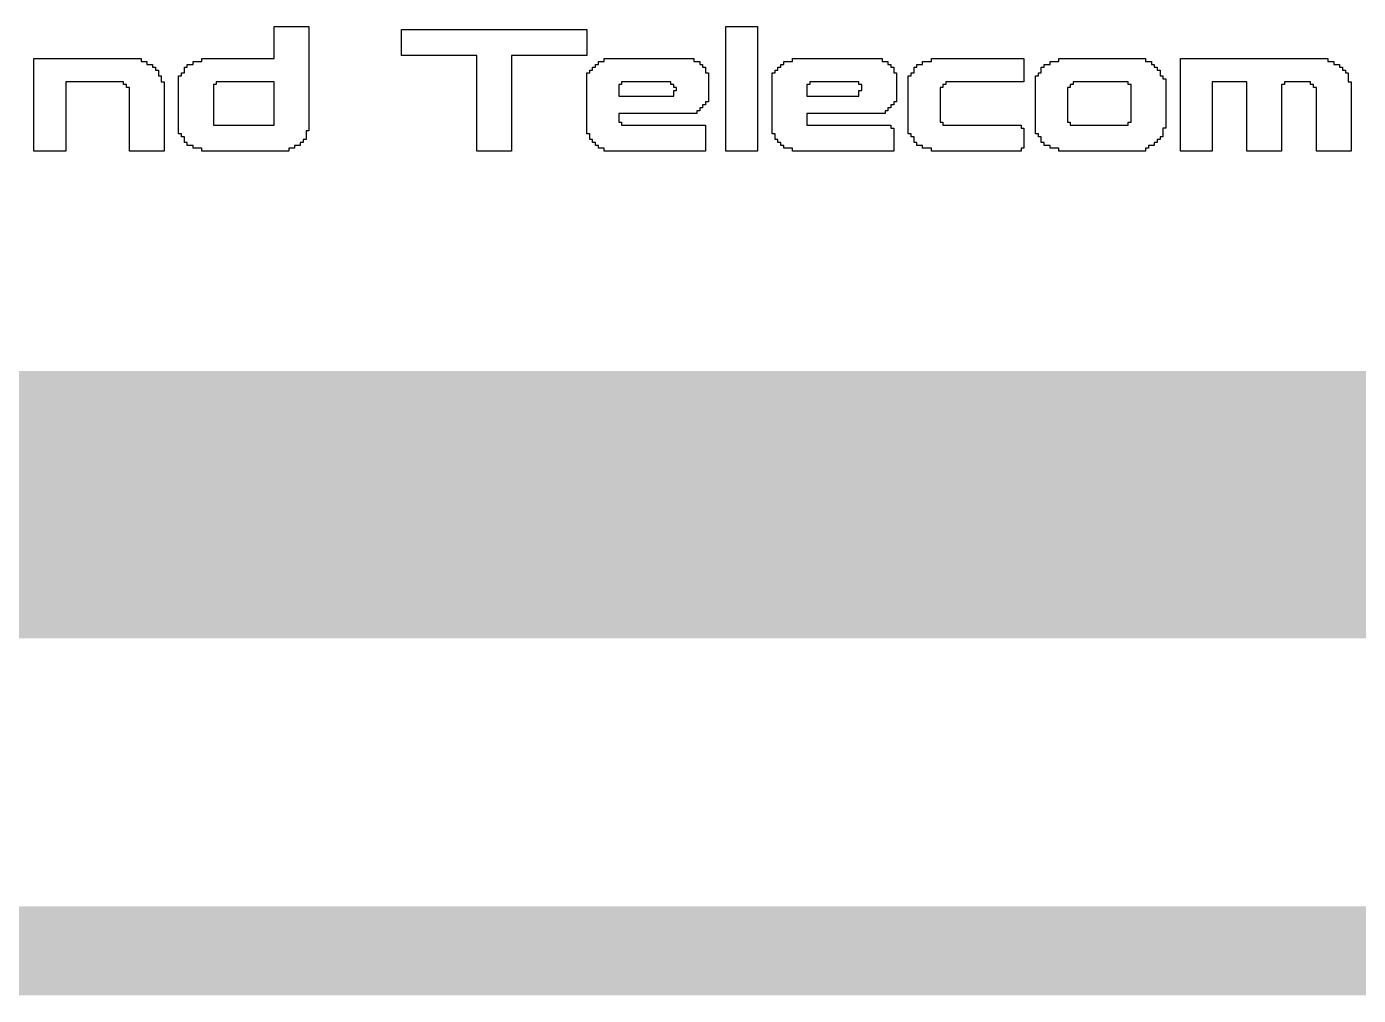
# Model space of a CAD drawing. Header units: inches. Extents: x 1.37 to 7.44, y 1.69 to 5.2.
# Drawn here: x 6.6373 to 6.7549, y 1.689 to 1.7745 of the extents above; entities that cross this region are included whole.
import ezdxf

# ---------------------------------------------------------------- set-up
doc = ezdxf.new("R2010")
doc.units = ezdxf.units.IN
doc.header["$MEASUREMENT"] = 0
doc.layers.add('Board', color=216, linetype='Continuous')
doc.layers.add('Top Overlay', color=2, linetype='Continuous')

msp = doc.modelspace()

# ---------------------------------------------------------------- linework, layer by layer
at = {"layer": 'Board'}
msp.add_lwpolyline([(3.8189, 1.69291, 0.00787, 0.00787, 0), (7.44094, 1.69291, 0.00787, 0.00787, 0)], format="xyseb", dxfattribs=at)
at = {"layer": 'Top Overlay'}
for p, q in [((6.65917, 1.77165), (6.65917, 1.77447)), ((6.65917, 1.77447), (6.66224, 1.77447)), ((6.66224, 1.77447), (6.66224, 1.76526)), ((6.67042, 1.77191), (6.67042, 1.77421)), ((6.67042, 1.77421), (6.674, 1.77421)), ((6.674, 1.77421), (6.67425, 1.77421)), ((6.67425, 1.77421), (6.68678, 1.77421)), ((6.68678, 1.77421), (6.68678, 1.77191)), ((6.69905, 1.76347), (6.69905, 1.77447)), ((6.69905, 1.77447), (6.70186, 1.77447)), ((6.70186, 1.77447), (6.70186, 1.77242)), ((6.70186, 1.77242), (6.70186, 1.77216)), ((6.63795, 1.76347), (6.63795, 1.77165)), ((6.63795, 1.77165), (6.64741, 1.77165)), ((6.64741, 1.77165), (6.64741, 1.7714)), ((6.64741, 1.7714), (6.64792, 1.7714)), ((6.64792, 1.7714), (6.64792, 1.77114)), ((6.64792, 1.77114), (6.64843, 1.77114)), ((6.64843, 1.77114), (6.64843, 1.77089)), ((6.6515, 1.77089), (6.6515, 1.77114)), ((6.6515, 1.77114), (6.65201, 1.77114)), ((6.65201, 1.77114), (6.65201, 1.7714)), ((6.65201, 1.7714), (6.65278, 1.7714)), ((6.65278, 1.7714), (6.65278, 1.77165)), ((6.65278, 1.77165), (6.65917, 1.77165)), ((6.67706, 1.77191), (6.67042, 1.77191)), ((6.67706, 1.76347), (6.67706, 1.77191)), ((6.68678, 1.77191), (6.68013, 1.77191)), ((6.68013, 1.77191), (6.68013, 1.76347)), ((6.68754, 1.77089), (6.68754, 1.77114)), ((6.68754, 1.77114), (6.6878, 1.77114)), ((6.6878, 1.77114), (6.6878, 1.7714)), ((6.6878, 1.7714), (6.68831, 1.7714)), ((6.68831, 1.7714), (6.68831, 1.77165)), ((6.68831, 1.77165), (6.69624, 1.77165)), ((6.69624, 1.77165), (6.69624, 1.7714)), ((6.69624, 1.7714), (6.69675, 1.7714)), ((6.69675, 1.7714), (6.69675, 1.77114)), ((6.69675, 1.77114), (6.697, 1.77114)), ((6.697, 1.77114), (6.697, 1.77089)), ((6.70186, 1.77216), (6.70186, 1.76347)), ((6.70391, 1.77089), (6.70391, 1.77114)), ((6.70391, 1.77114), (6.70416, 1.77114)), ((6.70416, 1.77114), (6.70416, 1.7714)), ((6.70416, 1.7714), (6.70493, 1.7714)), ((6.70493, 1.7714), (6.70493, 1.77165)), ((6.70493, 1.77165), (6.71285, 1.77165)), ((6.71285, 1.77165), (6.71285, 1.7714)), ((6.71285, 1.7714), (6.71337, 1.7714)), ((6.71337, 1.7714), (6.71337, 1.77114)), ((6.71337, 1.77114), (6.71362, 1.77114)), ((6.71362, 1.77114), (6.71362, 1.77089)), ((6.71592, 1.77089), (6.71592, 1.77114)), ((6.71592, 1.77114), (6.71643, 1.77114)), ((6.71643, 1.77114), (6.71643, 1.7714)), ((6.71643, 1.7714), (6.7172, 1.7714)), ((6.7172, 1.7714), (6.7172, 1.77165)), ((6.7172, 1.77165), (6.72436, 1.77165)), ((6.72436, 1.77165), (6.72461, 1.77165)), ((6.72461, 1.77165), (6.72538, 1.77165)), ((6.72538, 1.77165), (6.72538, 1.76961)), ((6.72717, 1.77089), (6.72717, 1.77114)), ((6.72717, 1.77114), (6.72768, 1.77114)), ((6.72768, 1.77114), (6.72768, 1.7714)), ((6.72768, 1.7714), (6.72845, 1.7714)), ((6.72845, 1.7714), (6.72845, 1.77165)), ((6.72845, 1.77165), (6.73612, 1.77165)), ((6.73612, 1.77165), (6.73612, 1.7714)), ((6.73612, 1.7714), (6.73663, 1.7714)), ((6.73663, 1.7714), (6.73663, 1.77114)), ((6.73663, 1.77114), (6.73689, 1.77114)), ((6.73689, 1.77114), (6.73689, 1.77089)), ((6.73919, 1.76347), (6.73919, 1.77165)), ((6.73919, 1.77165), (6.75222, 1.77165)), ((6.75222, 1.77165), (6.75222, 1.7714)), ((6.75222, 1.7714), (6.75274, 1.7714)), ((6.75274, 1.7714), (6.75274, 1.77114)), ((6.75274, 1.77114), (6.75299, 1.77114)), ((6.75299, 1.77114), (6.75325, 1.77114)), ((6.75325, 1.77114), (6.75325, 1.77089)), ((6.64843, 1.77089), (6.64869, 1.77089)), ((6.64869, 1.77089), (6.64869, 1.77063)), ((6.64869, 1.77063), (6.64894, 1.77063)), ((6.64894, 1.77063), (6.64894, 1.77012)), ((6.64894, 1.77012), (6.6492, 1.77012)), ((6.6492, 1.77012), (6.6492, 1.76961)), ((6.65073, 1.76501), (6.65073, 1.77012)), ((6.65073, 1.77012), (6.65099, 1.77012)), ((6.65099, 1.77012), (6.65099, 1.77038)), ((6.65099, 1.77038), (6.65124, 1.77038)), ((6.65124, 1.77038), (6.65124, 1.77089)), ((6.65124, 1.77089), (6.6515, 1.77089)), ((6.68678, 1.76501), (6.68678, 1.77038)), ((6.68678, 1.77038), (6.68703, 1.77038)), ((6.68703, 1.77038), (6.68703, 1.77063)), ((6.68703, 1.77063), (6.68729, 1.77063)), ((6.68729, 1.77063), (6.68729, 1.77089)), ((6.68729, 1.77089), (6.68754, 1.77089)), ((6.697, 1.77089), (6.69726, 1.77089)), ((6.69726, 1.77089), (6.69726, 1.77038)), ((6.69726, 1.77038), (6.69752, 1.77038)), ((6.69752, 1.77038), (6.69752, 1.76782)), ((6.70314, 1.76501), (6.70314, 1.77038)), ((6.70314, 1.77038), (6.7034, 1.77038)), ((6.7034, 1.77038), (6.7034, 1.77063)), ((6.7034, 1.77063), (6.70365, 1.77063)), ((6.70365, 1.77063), (6.70365, 1.77089)), ((6.70365, 1.77089), (6.70391, 1.77089)), ((6.71362, 1.77089), (6.71388, 1.77089)), ((6.71388, 1.77089), (6.71388, 1.77038)), ((6.71388, 1.77038), (6.71413, 1.77038)), ((6.71413, 1.77038), (6.71413, 1.76782)), ((6.71516, 1.76501), (6.71516, 1.77012)), ((6.71516, 1.77012), (6.71541, 1.77012)), ((6.71541, 1.77012), (6.71541, 1.77038)), ((6.71541, 1.77038), (6.71567, 1.77038)), ((6.71567, 1.77038), (6.71567, 1.77089)), ((6.71567, 1.77089), (6.71592, 1.77089)), ((6.7264, 1.76501), (6.7264, 1.77012)), ((6.7264, 1.77012), (6.72666, 1.77012)), ((6.72666, 1.77012), (6.72666, 1.77038)), ((6.72666, 1.77038), (6.72691, 1.77038)), ((6.72691, 1.77038), (6.72691, 1.77089)), ((6.72691, 1.77089), (6.72717, 1.77089)), ((6.73689, 1.77089), (6.73714, 1.77089)), ((6.73714, 1.77089), (6.73714, 1.77063)), ((6.73714, 1.77063), (6.7374, 1.77063)), ((6.7374, 1.77063), (6.7374, 1.77012)), ((6.7374, 1.77012), (6.73765, 1.77012)), ((6.73765, 1.77012), (6.73765, 1.76986)), ((6.73765, 1.76986), (6.73791, 1.76986)), ((6.73791, 1.76986), (6.73791, 1.76731)), ((6.75325, 1.77089), (6.7535, 1.77089)), ((6.7535, 1.77089), (6.7535, 1.77063)), ((6.7535, 1.77063), (6.75376, 1.77063)), ((6.75376, 1.77063), (6.75376, 1.77038)), ((6.75376, 1.77038), (6.75401, 1.77038)), ((6.75401, 1.77038), (6.75401, 1.76961)), ((6.64587, 1.76961), (6.64076, 1.76961)), ((6.64076, 1.76961), (6.64076, 1.76347)), ((6.64587, 1.76935), (6.64587, 1.76961)), ((6.64613, 1.76935), (6.64587, 1.76935)), ((6.64613, 1.7691), (6.64613, 1.76935)), ((6.64639, 1.7691), (6.64613, 1.7691)), ((6.64639, 1.76347), (6.64639, 1.7691)), ((6.6492, 1.76961), (6.64945, 1.76961)), ((6.64945, 1.76961), (6.64945, 1.76347)), ((6.65405, 1.76935), (6.6538, 1.76935)), ((6.6538, 1.76935), (6.6538, 1.76577)), ((6.65917, 1.76961), (6.65405, 1.76961)), ((6.65405, 1.76961), (6.65405, 1.76935)), ((6.65917, 1.76859), (6.65917, 1.76961)), ((6.68985, 1.76935), (6.68959, 1.76935)), ((6.68959, 1.76935), (6.68959, 1.76833)), ((6.69419, 1.76961), (6.68985, 1.76961)), ((6.68985, 1.76961), (6.68985, 1.76935)), ((6.69419, 1.76935), (6.69419, 1.76961)), ((6.69445, 1.76935), (6.69419, 1.76935)), ((6.69445, 1.7691), (6.69445, 1.76935)), ((6.6947, 1.7691), (6.69445, 1.7691)), ((6.69445, 1.76833), (6.69445, 1.76884)), ((6.69445, 1.76884), (6.6947, 1.76884)), ((6.6947, 1.76884), (6.6947, 1.7691)), ((6.70646, 1.76935), (6.70621, 1.76935)), ((6.70621, 1.76935), (6.70621, 1.76833)), ((6.71081, 1.76961), (6.70646, 1.76961)), ((6.70646, 1.76961), (6.70646, 1.76935)), ((6.71081, 1.76935), (6.71081, 1.76961)), ((6.71106, 1.76935), (6.71081, 1.76935)), ((6.71081, 1.76833), (6.71081, 1.76884)), ((6.71081, 1.76884), (6.71106, 1.76884)), ((6.71106, 1.76884), (6.71106, 1.76935)), ((6.71822, 1.7691), (6.71797, 1.7691)), ((6.71797, 1.7691), (6.71797, 1.76603)), ((6.71848, 1.76935), (6.71822, 1.76935)), ((6.71822, 1.76935), (6.71822, 1.7691)), ((6.72538, 1.76961), (6.71848, 1.76961)), ((6.71848, 1.76961), (6.71848, 1.76935)), ((6.72947, 1.7691), (6.72922, 1.7691)), ((6.72922, 1.7691), (6.72922, 1.76603)), ((6.72973, 1.76935), (6.72947, 1.76935)), ((6.72947, 1.76935), (6.72947, 1.7691)), ((6.73458, 1.76961), (6.72973, 1.76961)), ((6.72973, 1.76961), (6.72973, 1.76935)), ((6.73458, 1.76935), (6.73458, 1.76961)), ((6.73484, 1.76935), (6.73458, 1.76935)), ((6.73484, 1.76603), (6.73484, 1.76935)), ((6.74507, 1.76961), (6.742, 1.76961)), ((6.742, 1.76961), (6.742, 1.76347)), ((6.74507, 1.76347), (6.74507, 1.76961)), ((6.74839, 1.76935), (6.74813, 1.76935)), ((6.74813, 1.76935), (6.74813, 1.76347)), ((6.75069, 1.76961), (6.74839, 1.76961)), ((6.74839, 1.76961), (6.74839, 1.76935)), ((6.75069, 1.76935), (6.75069, 1.76961)), ((6.75095, 1.76935), (6.75069, 1.76935)), ((6.75095, 1.7691), (6.75095, 1.76935)), ((6.7512, 1.7691), (6.75095, 1.7691)), ((6.7512, 1.76347), (6.7512, 1.7691)), ((6.75401, 1.76961), (6.75427, 1.76961)), ((6.75427, 1.76961), (6.75427, 1.76347)), ((6.65917, 1.76833), (6.65917, 1.76859)), ((6.65917, 1.76577), (6.65917, 1.76833)), ((6.68959, 1.76833), (6.69445, 1.76833)), ((6.69726, 1.76756), (6.697, 1.76756)), ((6.697, 1.76756), (6.697, 1.76731)), ((6.69752, 1.76782), (6.69726, 1.76782)), ((6.69726, 1.76782), (6.69726, 1.76756)), ((6.70621, 1.76833), (6.71081, 1.76833)), ((6.71388, 1.76756), (6.71362, 1.76756)), ((6.71362, 1.76756), (6.71362, 1.76731)), ((6.71413, 1.76782), (6.71388, 1.76782)), ((6.71388, 1.76782), (6.71388, 1.76756)), ((6.69649, 1.7668), (6.68959, 1.7668)), ((6.68959, 1.7668), (6.68959, 1.76603)), ((6.69675, 1.76705), (6.69649, 1.76705)), ((6.69649, 1.76705), (6.69649, 1.7668)), ((6.697, 1.76731), (6.69675, 1.76731)), ((6.69675, 1.76731), (6.69675, 1.76705)), ((6.71311, 1.7668), (6.70621, 1.7668)), ((6.70621, 1.7668), (6.70621, 1.76577)), ((6.71337, 1.76705), (6.71311, 1.76705)), ((6.71311, 1.76705), (6.71311, 1.7668)), ((6.71362, 1.76731), (6.71337, 1.76731)), ((6.71337, 1.76731), (6.71337, 1.76705)), ((6.73791, 1.76731), (6.73791, 1.76705)), ((6.73791, 1.76705), (6.73791, 1.76552)), ((6.6538, 1.76577), (6.65917, 1.76577)), ((6.66224, 1.76526), (6.66198, 1.76526)), ((6.66198, 1.76526), (6.66198, 1.7645)), ((6.68959, 1.76603), (6.68985, 1.76603)), ((6.68985, 1.76603), (6.68985, 1.76577)), ((6.68985, 1.76577), (6.69726, 1.76577)), ((6.69726, 1.76577), (6.69726, 1.76347)), ((6.70621, 1.76577), (6.71362, 1.76577)), ((6.71362, 1.76577), (6.71362, 1.76552)), ((6.71362, 1.76552), (6.71388, 1.76552)), ((6.71388, 1.76552), (6.71388, 1.76347)), ((6.71797, 1.76603), (6.71822, 1.76603)), ((6.71822, 1.76603), (6.71822, 1.76577)), ((6.71822, 1.76577), (6.72513, 1.76577)), ((6.72513, 1.76577), (6.72513, 1.76552)), ((6.72513, 1.76552), (6.72538, 1.76552)), ((6.72538, 1.76552), (6.72538, 1.76373)), ((6.72922, 1.76603), (6.72947, 1.76603)), ((6.72947, 1.76603), (6.72947, 1.76577)), ((6.72947, 1.76577), (6.73458, 1.76577)), ((6.73458, 1.76577), (6.73458, 1.76603)), ((6.73458, 1.76603), (6.73484, 1.76603)), ((6.73791, 1.76552), (6.73765, 1.76552)), ((6.73765, 1.76552), (6.73765, 1.76475)), ((6.65099, 1.76501), (6.65073, 1.76501)), ((6.65099, 1.76475), (6.65099, 1.76501)), ((6.65124, 1.76475), (6.65099, 1.76475)), ((6.65124, 1.76424), (6.65124, 1.76475)), ((6.6515, 1.76424), (6.65124, 1.76424)), ((6.6515, 1.76398), (6.6515, 1.76424)), ((6.65201, 1.76398), (6.6515, 1.76398)), ((6.65201, 1.76373), (6.65201, 1.76398)), ((6.66147, 1.76398), (6.66096, 1.76398)), ((6.66096, 1.76398), (6.66096, 1.76373)), ((6.66172, 1.76424), (6.66147, 1.76424)), ((6.66147, 1.76424), (6.66147, 1.76398)), ((6.66198, 1.7645), (6.66172, 1.7645)), ((6.66172, 1.7645), (6.66172, 1.76424)), ((6.68703, 1.76501), (6.68678, 1.76501)), ((6.68703, 1.7645), (6.68703, 1.76501)), ((6.68729, 1.7645), (6.68703, 1.7645)), ((6.68729, 1.76424), (6.68729, 1.7645)), ((6.68754, 1.76424), (6.68729, 1.76424)), ((6.68754, 1.76398), (6.68754, 1.76424)), ((6.6878, 1.76398), (6.68754, 1.76398)), ((6.6878, 1.76373), (6.6878, 1.76398)), ((6.7034, 1.76501), (6.70314, 1.76501)), ((6.7034, 1.7645), (6.7034, 1.76501)), ((6.70365, 1.7645), (6.7034, 1.7645)), ((6.70365, 1.76424), (6.70365, 1.7645)), ((6.70391, 1.76424), (6.70365, 1.76424)), ((6.70391, 1.76398), (6.70391, 1.76424)), ((6.70416, 1.76398), (6.70391, 1.76398)), ((6.70416, 1.76373), (6.70416, 1.76398)), ((6.71541, 1.76501), (6.71516, 1.76501)), ((6.71541, 1.76475), (6.71541, 1.76501)), ((6.71567, 1.76475), (6.71541, 1.76475)), ((6.71567, 1.76424), (6.71567, 1.76475)), ((6.71592, 1.76424), (6.71567, 1.76424)), ((6.71592, 1.76398), (6.71592, 1.76424)), ((6.71643, 1.76398), (6.71592, 1.76398)), ((6.71643, 1.76373), (6.71643, 1.76398)), ((6.72666, 1.76501), (6.7264, 1.76501)), ((6.72666, 1.76475), (6.72666, 1.76501)), ((6.72691, 1.76475), (6.72666, 1.76475)), ((6.72691, 1.76424), (6.72691, 1.76475)), ((6.72717, 1.76424), (6.72691, 1.76424)), ((6.72717, 1.76398), (6.72717, 1.76424)), ((6.72768, 1.76398), (6.72717, 1.76398)), ((6.72768, 1.76373), (6.72768, 1.76398)), ((6.73689, 1.76398), (6.73637, 1.76398)), ((6.73637, 1.76398), (6.73637, 1.76373)), ((6.73714, 1.76424), (6.73689, 1.76424)), ((6.73689, 1.76424), (6.73689, 1.76398)), ((6.7374, 1.7645), (6.73714, 1.7645)), ((6.73714, 1.7645), (6.73714, 1.76424)), ((6.73765, 1.76475), (6.7374, 1.76475)), ((6.7374, 1.76475), (6.7374, 1.7645)), ((6.64076, 1.76347), (6.63795, 1.76347)), ((6.64715, 1.76347), (6.64639, 1.76347)), ((6.64741, 1.76347), (6.64715, 1.76347)), ((6.64945, 1.76347), (6.64741, 1.76347)), ((6.65278, 1.76373), (6.65201, 1.76373)), ((6.65278, 1.76347), (6.65278, 1.76373)), ((6.66045, 1.76347), (6.65278, 1.76347)), ((6.66096, 1.76373), (6.66045, 1.76373)), ((6.66045, 1.76373), (6.66045, 1.76347)), ((6.68013, 1.76347), (6.67706, 1.76347)), ((6.68831, 1.76373), (6.6878, 1.76373)), ((6.68831, 1.76347), (6.68831, 1.76373)), ((6.69726, 1.76347), (6.68831, 1.76347)), ((6.70186, 1.76347), (6.69905, 1.76347)), ((6.70493, 1.76373), (6.70416, 1.76373)), ((6.70493, 1.76347), (6.70493, 1.76373)), ((6.71388, 1.76347), (6.70493, 1.76347)), ((6.7172, 1.76373), (6.71643, 1.76373)), ((6.7172, 1.76347), (6.7172, 1.76373)), ((6.72513, 1.76347), (6.7172, 1.76347)), ((6.72538, 1.76373), (6.72513, 1.76373)), ((6.72513, 1.76373), (6.72513, 1.76347)), ((6.72845, 1.76373), (6.72768, 1.76373)), ((6.72845, 1.76347), (6.72845, 1.76373)), ((6.73612, 1.76347), (6.72845, 1.76347)), ((6.73637, 1.76373), (6.73612, 1.76373)), ((6.73612, 1.76373), (6.73612, 1.76347)), ((6.742, 1.76347), (6.73919, 1.76347)), ((6.74813, 1.76347), (6.74507, 1.76347)), ((6.75427, 1.76347), (6.7512, 1.76347))]:
    msp.add_line(p, q, dxfattribs=at)
msp.add_lwpolyline([(6.49606, 1.73228, 0.02362, 0.02362, 0), (7.40157, 1.73228, 0.02362, 0.02362, 0)], format="xyseb", dxfattribs=at)

doc.saveas('drawing.dxf')
